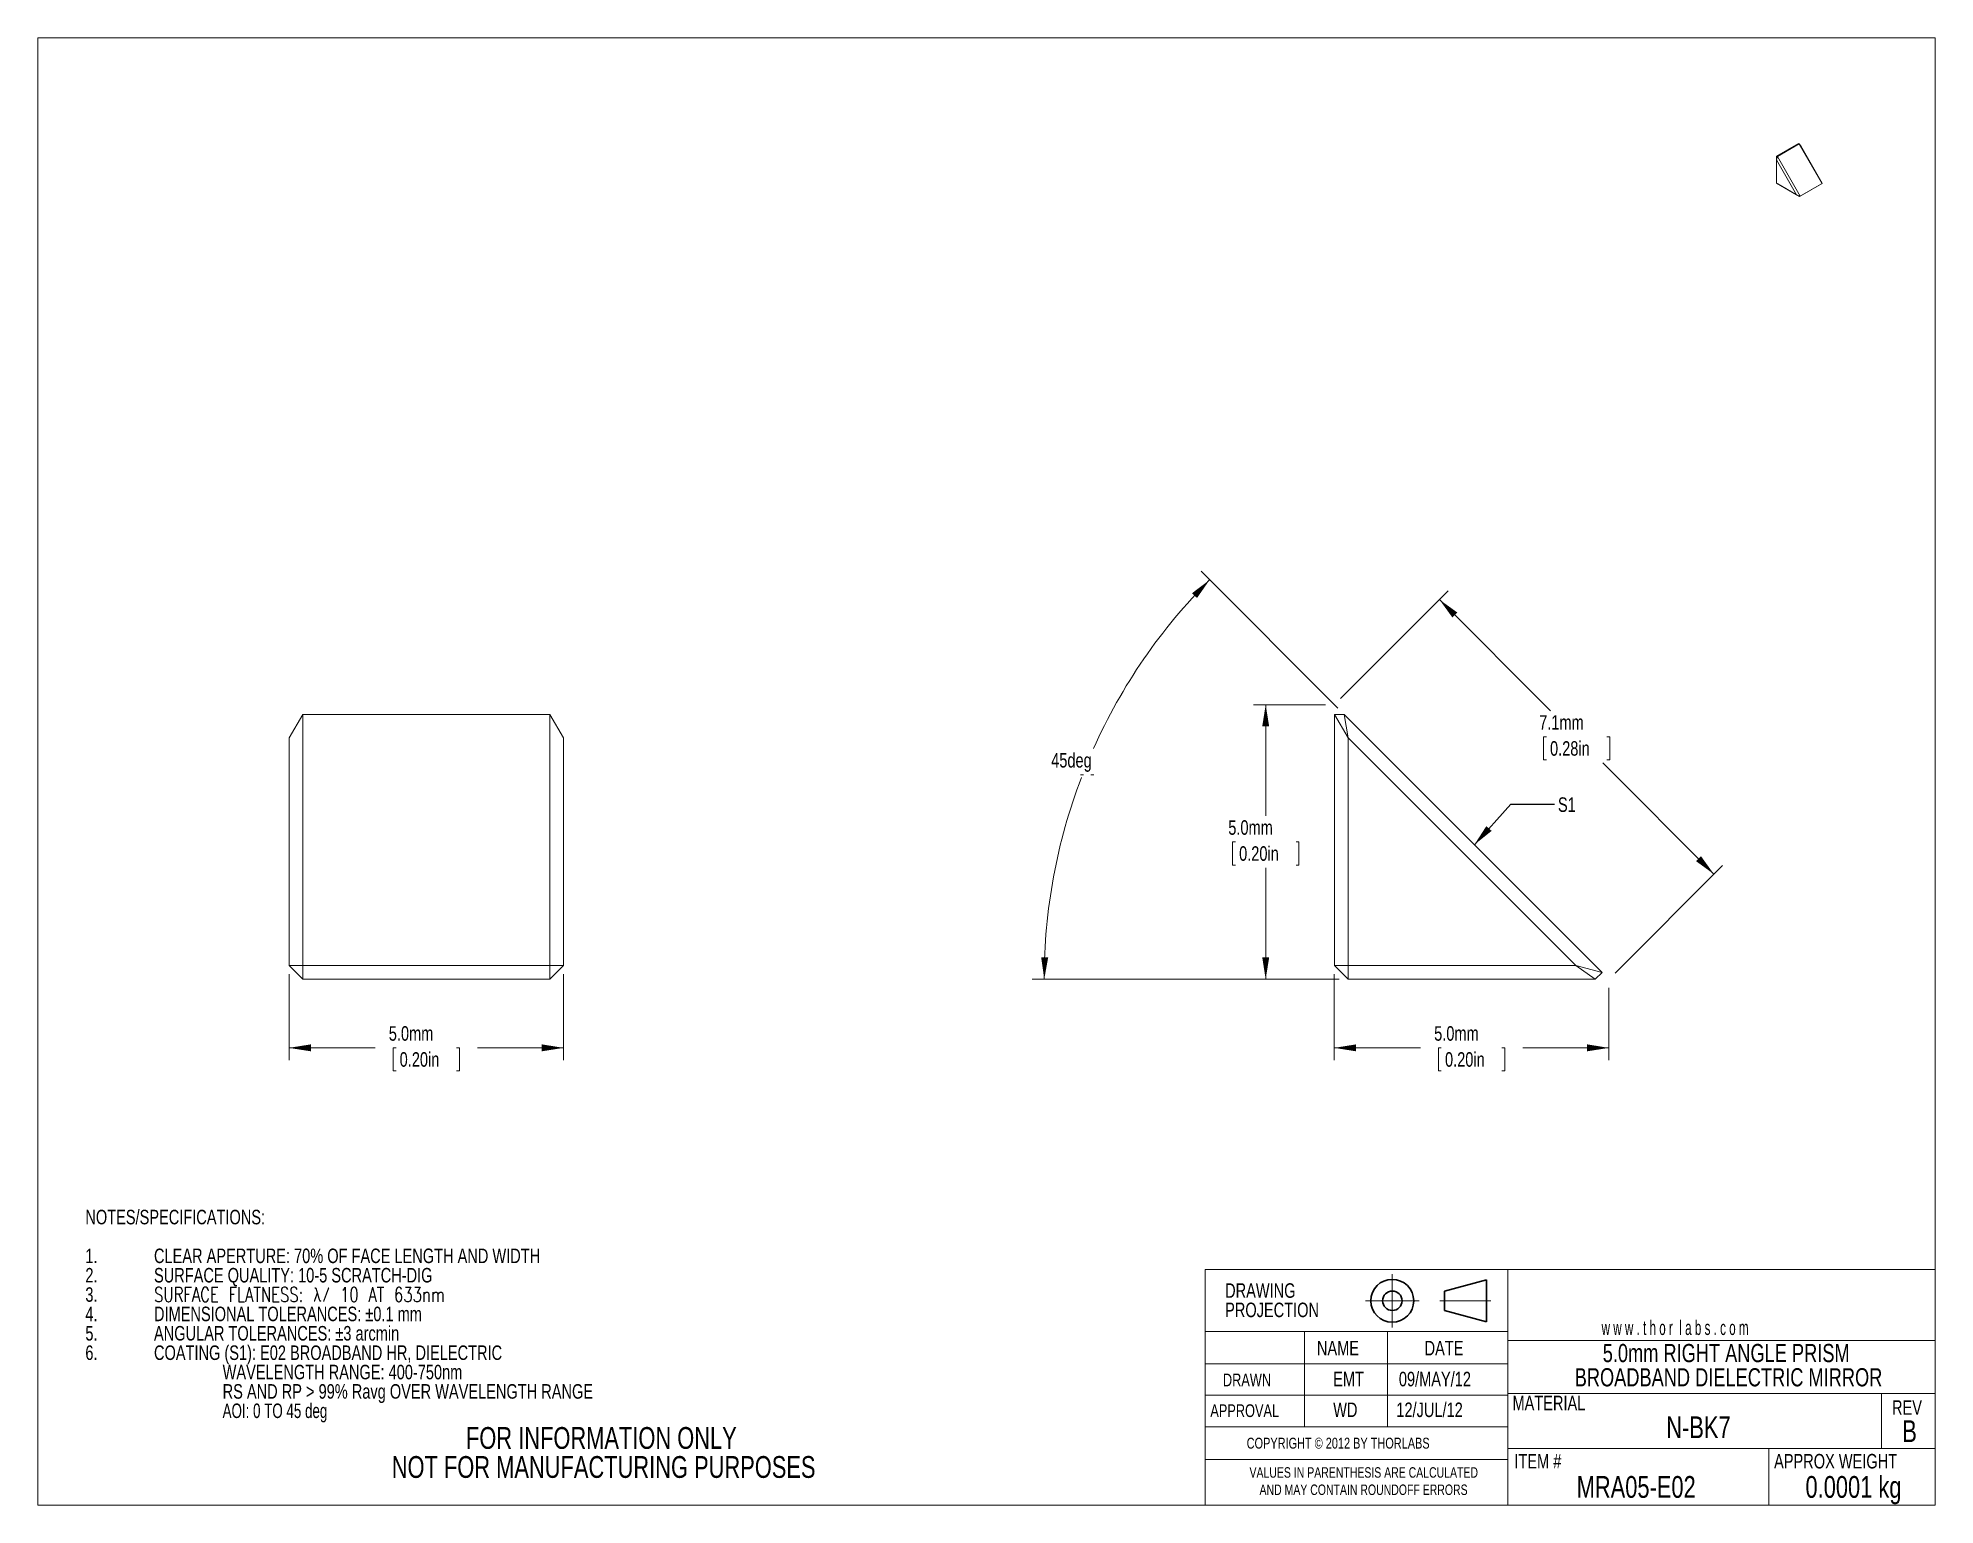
# Model space of a CAD drawing. Header units: millimetres. Extents: x 2 to 278, y 1 to 215.
import ezdxf

# ---------------------------------------------------------------- set-up
doc = ezdxf.new("R2010")
doc.units = ezdxf.units.MM
doc.header["$PDSIZE"] = -1
doc.linetypes.add('CENTERX2', pattern=[20.32, 12.7, -2.54, 2.54, -2.54])
doc.styles.add('SLDTEXTSTYLE0', font='TXT', dxfattribs={"width": 0.75})
doc.styles.add('SLDTEXTSTYLE1', font='TXT', dxfattribs={"width": 0.75, "bigfont": 'bigfont'})
doc.styles.add('SLDTEXTSTYLE2', font='TXT', dxfattribs={"width": 0.6875})
doc.styles.add('SLDTEXTSTYLE3', font='TXT', dxfattribs={"width": 0.6})
doc.dimstyles.new('SLDDIMSTYLE0', dxfattribs={"dimtxt": 2.116667, "dimasz": 3.175, "dimexe": 0, "dimexo": 0.0625, "dimgap": 0.529167, "dimtad": 0, "dimtih": 1, "dimtoh": 1, "dimdec": 1, "dimlfac": 0.125, "dimrnd": 1e-09, "dimzin": 4, "dimdsep": 46, "dimtxsty": 'SLDTEXTSTYLE0', "dimsah": 1, "dimcen": 0.09, "dimadec": 0, "dimazin": 1, "dimtfac": 1, "dimtdec": 1, "dimtofl": 0, "dimtmove": 0, "dimatfit": 3, "dimfxl": 1, "dimfrac": 2, "dimtolj": 1, "dimtzin": 12, "dimarcsym": 0})
doc.dimstyles.new('SLDDIMSTYLE1', dxfattribs={"dimtxt": 2.116667, "dimasz": 3.175, "dimexe": 0, "dimexo": 0.0625, "dimgap": 0.529167, "dimtad": 0, "dimtih": 1, "dimtoh": 1, "dimdec": 1, "dimlfac": 0.125, "dimrnd": 1e-09, "dimzin": 12, "dimdsep": 46, "dimtxsty": 'SLDTEXTSTYLE0', "dimsah": 1, "dimcen": 0.09, "dimadec": 0, "dimazin": 3, "dimtfac": 1, "dimtdec": 1, "dimtofl": 0, "dimtmove": 0, "dimatfit": 3, "dimfxl": 1, "dimfrac": 2, "dimtolj": 1, "dimtzin": 12, "dimarcsym": 0})
doc.dimstyles.new('SLDDIMSTYLE2', dxfattribs={"dimtxt": 2.116667, "dimasz": 3.175, "dimexe": 0, "dimexo": 0.0625, "dimgap": 0.529167, "dimtad": 0, "dimtih": 1, "dimtoh": 1, "dimdec": 4, "dimlfac": 0.125, "dimzin": 12, "dimdsep": 46, "dimtxsty": 'SLDTEXTSTYLE0', "dimsah": 1, "dimcen": 0.09, "dimadec": 0, "dimazin": 3, "dimtfac": 1, "dimtdec": 0, "dimtofl": 0, "dimtmove": 0, "dimatfit": 3, "dimfxl": 1, "dimfrac": 2, "dimtolj": 1, "dimtzin": 12, "dimarcsym": 0})
doc.dimstyles.new('SLDDIMSTYLE3', dxfattribs={"dimtxt": 0, "dimasz": 3.175, "dimexe": 0, "dimexo": 0.0625, "dimgap": 0, "dimtad": 0, "dimtih": 1, "dimtoh": 1, "dimdec": 0, "dimrnd": 1e-09, "dimzin": 0, "dimdsep": 46, "dimtxsty": 'Standard', "dimsah": 1, "dimcen": 0.09, "dimadec": 0, "dimazin": 0, "dimtfac": 3.175, "dimtdec": 0, "dimtofl": 0, "dimtmove": 0, "dimatfit": 3, "dimfxl": 1, "dimfrac": 2, "dimtolj": 1, "dimtzin": 0, "dimarcsym": 0})

# ---------------------------------------------------------------- blocks, each defined once
blk = doc.blocks.new('Third Angle Projection Block')
at = {"color": 7, "linetype": 'CENTERX2', "lineweight": 0}
for p, q in [((101.48, 23.81), (101.48, 14.07)), ((96.6, 18.94), (106.35, 18.94)), ((110.14, 18.94), (119.45, 18.94))]:
    blk.add_line(p, q, dxfattribs=at)
at = {"color": 7, "linetype": 'Continuous', "lineweight": 30}
for p, q in [((118.62, 22.75), (111, 20.71)), ((118.62, 15.13), (118.62, 22.75)), ((111, 20.71), (111, 17.17)), ((111, 17.17), (118.62, 15.13))]:
    blk.add_line(p, q, dxfattribs=at)
for radius in [3.9, 1.77]:
    blk.add_circle((101.48, 18.94), radius, dxfattribs=at)
at = {"color": 7, "linetype": 'Continuous', "lineweight": 0}
blk.add_point((101.48, 18.94), dxfattribs=at)
blk = doc.blocks.new('SW_NOTE_0')
at = {"color": 0, "linetype": 'Continuous', "lineweight": 0, "attachment_point": 1}
for s, insert, char_height, style in [('NOTES/SPECIFICATIONS:', (0, 2.73), 2.1167, 'SLDTEXTSTYLE0'), ('1.', (0, -2.92), 2.117, 'SLDTEXTSTYLE0'), ('CLEAR APERTURE: 70% OF FACE LENGTH AND WIDTH', (10, -2.92), 2.1167, 'SLDTEXTSTYLE0'), ('2.', (0, -5.74), 2.117, 'SLDTEXTSTYLE0'), ('SURFACE QUALITY: 10-5 SCRATCH-DIG', (10, -5.74), 2.1167, 'SLDTEXTSTYLE0'), ('3.', (0, -8.56), 2.117, 'SLDTEXTSTYLE0'), ('SURFACE FLATNESS: \\M+183C9/ 10 AT 633nm', (10, -8.56), 2.1167, 'SLDTEXTSTYLE1'), ('4.', (0, -11.38), 2.117, 'SLDTEXTSTYLE0'), ('DIMENSIONAL TOLERANCES: ±0.1 mm', (10, -11.38), 2.1167, 'SLDTEXTSTYLE0'), ('5.', (0, -14.2), 2.117, 'SLDTEXTSTYLE0'), ('ANGULAR TOLERANCES: ±3 arcmin', (10, -14.2), 2.1167, 'SLDTEXTSTYLE0'), ('6.', (0, -17.03), 2.117, 'SLDTEXTSTYLE0'), ('COATING (S1): E02 BROADBAND HR, DIELECTRIC', (10, -17.03), 2.1167, 'SLDTEXTSTYLE0'), ('WAVELENGTH RANGE: 400-750nm', (20, -19.85), 2.1167, 'SLDTEXTSTYLE0'), ('RS AND RP > 99% Ravg OVER WAVELENGTH RANGE', (20, -22.67), 2.1167, 'SLDTEXTSTYLE0'), ('AOI: 0 TO 45 deg', (20, -25.49), 2.1167, 'SLDTEXTSTYLE2')]:
    blk.add_mtext(s, dxfattribs=dict(at, insert=insert, char_height=char_height, style=style))
blk = doc.blocks.new('SW_NOTE_1')
at = {"color": 0, "linetype": 'Continuous', "lineweight": 0, "char_height": 1.524, "attachment_point": 2, "style": 'SLDTEXTSTYLE0'}
for s, insert in [('VALUES IN PARENTHESIS ARE CALCULATED', (19.91, 1.96)), ('AND MAY CONTAIN ROUNDOFF ERRORS', (19.88, -0.56))]:
    blk.add_mtext(s, dxfattribs=dict(at, insert=insert))
blk = doc.blocks.new('SW_NOTE_2')
at = {"color": 0, "linetype": 'Continuous', "lineweight": 0, "char_height": 2.117, "attachment_point": 1, "style": 'SLDTEXTSTYLE0'}
for s, insert in [('DRAWING', (0, 2.73)), ('PROJECTION', (0, -0.09))]:
    blk.add_mtext(s, dxfattribs=dict(at, insert=insert))
blk = doc.blocks.new('SW_NOTE_3')
at = {"color": 0, "linetype": 'Continuous', "lineweight": 0, "char_height": 3.175, "attachment_point": 2, "style": 'SLDTEXTSTYLE0'}
for s, insert in [('FOR INFORMATION ONLY', (25.05, 4.09)), ('NOT FOR MANUFACTURING PURPOSES', (25.38, -0.14))]:
    blk.add_mtext(s, dxfattribs=dict(at, insert=insert))
blk = doc.blocks.new('SW_NOTE_4')
at = {"color": 0, "linetype": 'Continuous', "lineweight": 0, "char_height": 2.6458, "attachment_point": 2, "style": 'SLDTEXTSTYLE0'}
for s, insert in [('5.0mm RIGHT ANGLE PRISM', (22.7, 3.41)), ('BROADBAND DIELECTRIC MIRROR', (23.04, -0.12))]:
    blk.add_mtext(s, dxfattribs=dict(at, insert=insert))
blk = doc.blocks.new('*D7')
at = {"color": 7, "linetype": 'Continuous', "lineweight": 0}
for p, q in [((189.19, 117.51), (178.69, 117.51)), ((180.46, 117.51), (180.46, 101.31)), ((176.05, 97.51), (175.62, 97.51)), ((175.62, 97.51), (175.62, 94.15)), ((184.88, 97.51), (185.31, 97.51)), ((185.31, 97.51), (185.31, 94.15)), ((175.62, 94.15), (176.05, 94.15)), ((185.31, 94.15), (184.88, 94.15)), ((180.46, 77.51), (180.46, 93.72)), ((191.19, 77.51), (178.69, 77.51))]:
    blk.add_line(p, q, dxfattribs=at)
for points in [[(180.46, 117.51), (179.96, 114.34), (180.97, 114.34)], [(180.46, 77.51), (180.97, 80.69), (179.96, 80.69)]]:
    blk.add_solid(points, dxfattribs=at)
at = {"color": 7, "linetype": 'Continuous', "lineweight": 0, "char_height": 2.117, "attachment_point": 1, "style": 'SLDTEXTSTYLE0'}
for s, insert in [('5.0mm', (175.01, 100.67, 0.8)), ('0.20in', (176.59, 96.88, 0.8))]:
    blk.add_mtext(s, dxfattribs=dict(at, insert=insert))
blk = doc.blocks.new('*D8')
at = {"color": 7, "linetype": 'Continuous', "lineweight": 0}
for p, q in [((191.36, 118.41), (207.03, 134.08)), ((205.77, 132.82), (221.98, 116.61)), ((221.36, 112.82), (220.93, 112.82)), ((220.93, 112.82), (220.93, 109.46)), ((230.19, 112.82), (230.62, 112.82)), ((230.62, 112.82), (230.62, 109.46)), ((220.93, 109.46), (221.36, 109.46)), ((245.77, 92.82), (229.56, 109.03)), ((230.62, 109.46), (230.19, 109.46)), ((231.36, 78.41), (247.03, 94.08))]:
    blk.add_line(p, q, dxfattribs=at)
for points in [[(205.77, 132.82), (207.66, 130.22), (208.38, 130.94)], [(245.77, 92.82), (243.89, 95.43), (243.17, 94.71)]]:
    blk.add_solid(points, dxfattribs=at)
at = {"color": 7, "linetype": 'Continuous', "lineweight": 0, "char_height": 2.117, "attachment_point": 1, "style": 'SLDTEXTSTYLE0'}
for s, insert in [('7.1mm', (220.31, 115.98, 0.8)), ('0.28in', (221.89, 112.19, 0.8))]:
    blk.add_mtext(s, dxfattribs=dict(at, insert=insert))
blk = doc.blocks.new('*D9')
at = {"color": 7, "linetype": 'Continuous', "lineweight": 0}
for p, q in [((190.46, 78.24), (190.46, 65.74)), ((230.46, 76.24), (230.46, 65.74)), ((190.46, 67.51), (203.02, 67.51)), ((206.05, 67.51), (205.62, 67.51)), ((205.62, 67.51), (205.62, 64.15)), ((214.88, 67.51), (215.31, 67.51)), ((215.31, 67.51), (215.31, 64.15)), ((230.46, 67.51), (217.91, 67.51)), ((205.62, 64.15), (206.05, 64.15)), ((215.31, 64.15), (214.88, 64.15))]:
    blk.add_line(p, q, dxfattribs=at)
for points in [[(190.46, 67.51), (193.64, 67.01), (193.64, 68.02)], [(230.46, 67.51), (227.29, 68.02), (227.29, 67.01)]]:
    blk.add_solid(points, dxfattribs=at)
at = {"color": 7, "linetype": 'Continuous', "lineweight": 0, "char_height": 2.117, "attachment_point": 1, "style": 'SLDTEXTSTYLE0'}
for s, insert in [('5.0mm', (205.01, 70.67, 0.8)), ('0.20in', (206.59, 66.88, 0.8))]:
    blk.add_mtext(s, dxfattribs=dict(at, insert=insert))
blk = doc.blocks.new('*D10')
at = {"color": 7, "linetype": 'Continuous', "lineweight": 0}
for p, q in [((190.98, 117), (171.04, 136.94)), ((153.92, 107.31), (153.49, 107.31)), ((153.49, 107.31), (153.92, 107.31)), ((155, 107.31), (155.43, 107.31)), ((155.43, 107.31), (155, 107.31)), ((191.19, 77.51), (146.42, 77.51))]:
    blk.add_line(p, q, dxfattribs=at)
for start, end in [(135, 155.8993), (159.0824, 180)]:
    blk.add_arc((230.46, 77.51), 82.27, start, end, dxfattribs=at)
for points in [[(172.29, 135.69), (169.73, 133.75), (170.46, 133.05)], [(148.2, 77.51), (148.77, 80.68), (147.75, 80.7)]]:
    blk.add_solid(points, dxfattribs=at)
at = {"color": 7, "linetype": 'Continuous', "lineweight": 0, "insert": (149.21, 110.47, 0.8), "char_height": 2.117, "attachment_point": 1, "style": 'SLDTEXTSTYLE0'}
blk.add_mtext('45deg', dxfattribs=at)
blk = doc.blocks.new('*D11')
at = {"color": 7, "linetype": 'Continuous', "lineweight": 0}
for p, q in [((38.16, 78.24), (38.16, 65.74)), ((78.16, 78.24), (78.16, 65.74)), ((38.16, 67.51), (50.71, 67.51)), ((53.75, 67.51), (53.32, 67.51)), ((53.32, 67.51), (53.32, 64.15)), ((62.58, 67.51), (63.01, 67.51)), ((63.01, 67.51), (63.01, 64.15)), ((78.16, 67.51), (65.61, 67.51)), ((53.32, 64.15), (53.75, 64.15)), ((63.01, 64.15), (62.58, 64.15))]:
    blk.add_line(p, q, dxfattribs=at)
for points in [[(38.16, 67.51), (41.34, 67.01), (41.34, 68.02)], [(78.16, 67.51), (74.99, 68.02), (74.99, 67.01)]]:
    blk.add_solid(points, dxfattribs=at)
at = {"color": 7, "linetype": 'Continuous', "lineweight": 0, "char_height": 2.117, "attachment_point": 1, "style": 'SLDTEXTSTYLE0'}
for s, insert in [('5.0mm', (52.7, 70.67, 10.3)), ('0.20in', (54.28, 66.88, 10.3))]:
    blk.add_mtext(s, dxfattribs=dict(at, insert=insert))

msp = doc.modelspace()

# ---------------------------------------------------------------- linework, layer by layer
at = {"color": 7, "linetype": 'Continuous', "lineweight": 0}
for p, q in [((1.57935, 214.64538), (277.98921, 214.64538)), ((1.57935, 214.64538), (1.57935, 0.90316)), ((277.98921, 0.90316), (277.98921, 214.64538)), ((254.89011, 197.43224), (258.07209, 199.26916)), ((258.19709, 199.197), (255.01511, 197.36008)), ((258.07209, 199.26916), (258.19709, 199.197)), ((261.51923, 193.44287), (258.19709, 199.197)), ((258.42564, 198.92068), (258.19709, 199.197)), ((255.01511, 197.36008), (254.89011, 197.43224)), ((254.89011, 197.43224), (254.89011, 196.87966)), ((255.01511, 197.36008), (254.89011, 196.87966)), ((257.82209, 191.80132), (254.89011, 196.87966)), ((254.89011, 196.87966), (254.89011, 193.49391)), ((255.01511, 197.36008), (258.33725, 191.60595)), ((258.42564, 198.92068), (261.35762, 193.84234)), ((254.89011, 193.49391), (257.82209, 191.80132)), ((254.89011, 193.49391), (255.06688, 193.39183)), ((261.35762, 193.84234), (261.51923, 193.44287)), ((258.24886, 191.55491), (255.06688, 193.39183)), ((258.33725, 191.60595), (257.82209, 191.80132)), ((257.82209, 191.80132), (258.24886, 191.55491)), ((261.43084, 193.39183), (258.24886, 191.55491)), ((258.33725, 191.60595), (258.24886, 191.55491)), ((258.33725, 191.60595), (261.51923, 193.44287)), ((261.43084, 193.39183), (261.51923, 193.44287)), ((38.1625, 112.68609), (40.1625, 116.10031)), ((40.1625, 116.10031), (40.1625, 79.51452)), ((76.16249, 116.10031), (40.1625, 116.10031)), ((76.16249, 79.51452), (76.16249, 116.10031)), ((76.16249, 116.10031), (78.16249, 112.68609)), ((190.46383, 116.10031), (192.46383, 112.68609)), ((191.87804, 116.10031), (190.46383, 116.10031)), ((190.46383, 79.51452), (190.46383, 116.10031)), ((191.87804, 116.10031), (192.46383, 112.68609)), ((191.87804, 116.10031), (229.46383, 78.51452)), ((38.1625, 79.51452), (38.1625, 112.68609)), ((78.16249, 112.68609), (78.16249, 79.51452)), ((192.46383, 112.68609), (192.46383, 79.51452)), ((225.6354, 79.51452), (192.46383, 112.68609)), ((40.1625, 77.51452), (38.1625, 79.51452)), ((40.1625, 79.51452), (38.1625, 79.51452)), ((40.1625, 77.51452), (40.1625, 79.51452)), ((40.1625, 79.51452), (76.16249, 79.51452)), ((76.16249, 77.51452), (40.1625, 77.51452)), ((76.16249, 79.51452), (76.16249, 77.51452)), ((78.16249, 79.51452), (76.16249, 77.51452)), ((78.16249, 79.51452), (76.16249, 79.51452)), ((192.46383, 79.51452), (190.46383, 79.51452)), ((190.46383, 79.51452), (192.46383, 77.51452)), ((192.46383, 79.51452), (225.6354, 79.51452)), ((192.46383, 79.51452), (192.46383, 77.51452)), ((228.46383, 77.51452), (192.46383, 77.51452)), ((225.6354, 79.51452), (228.46383, 77.51452)), ((229.46383, 78.51452), (225.6354, 79.51452)), ((229.46383, 78.51452), (228.46383, 77.51452)), ((277.98921, 35.23945), (277.98921, 50.03314)), ((171.63276, 7.56273), (171.63276, 35.23945)), ((171.63276, 35.23945), (215.74276, 35.23945)), ((215.74276, 35.23945), (215.74276, 0.90316)), ((215.74276, 35.23945), (277.98921, 35.23945)), ((171.63276, 12.29589), (171.63276, 26.16614)), ((171.63276, 0.90316), (171.63276, 26.16614)), ((215.74276, 26.16614), (171.63276, 26.16614)), ((186.13381, 26.16614), (186.13381, 12.29589)), ((198.21459, 26.16614), (198.21459, 12.29589)), ((215.74276, 24.89273), (277.98921, 24.89273)), ((215.74276, 21.4874), (171.63276, 21.4874)), ((215.74276, 16.92168), (171.63276, 16.92168)), ((215.74276, 17.16046), (277.98921, 17.16046)), ((270.16836, 17.16046), (270.16836, 9.14092)), ((215.74276, 12.29589), (171.63276, 12.29589)), ((171.63276, 12.29589), (171.63276, 7.56273)), ((215.74276, 9.14092), (277.98921, 9.14092)), ((253.74904, 9.14092), (253.74904, 0.90316)), ((171.63276, 7.56273), (215.74276, 7.56273)), ((277.98921, 0.90316), (1.57935, 0.90316))]:
    msp.add_line(p, q, dxfattribs=at)

# ---------------------------------------------------------------- block references
for name, p in [('SW_NOTE_0', (8.48894, 41.18816)), ('SW_NOTE_2', (174.54837, 30.48353)), ('SW_NOTE_4', (224.85638, 20.96116)), ('SW_NOTE_3', (58.62047, 8.17766)), ('SW_NOTE_1', (174.84301, 4.45586))]:
    msp.add_blockref(name, p, dxfattribs=at)
at = {"color": 7, "linetype": 'Continuous', "xscale": 0.8, "yscale": 0.8, "zscale": 0.8}
msp.add_blockref('Third Angle Projection Block', (117.72622, 15.51623), dxfattribs=at)

# ---------------------------------------------------------------- texts
at = {"color": 7, "linetype": 'Continuous', "lineweight": 0}
for s, insert, char_height, attachment_point, style in [('S1', (223.04299, 104.00766), 2.116667, 1, 'SLDTEXTSTYLE0'), ('w w w . t h o r  l a b s . c o m', (229.40291, 27.79575), 2.1166667, 1, 'SLDTEXTSTYLE3'), ('NAME', (187.92736, 24.82214), 2.116667, 1, 'SLDTEXTSTYLE0'), ('DATE', (203.61451, 24.82214), 2.116667, 1, 'SLDTEXTSTYLE0'), ('DRAWN', (174.23095, 20.05455), 1.852083, 1, 'SLDTEXTSTYLE0'), ('EMT', (190.29587, 20.31771), 2.116667, 1, 'SLDTEXTSTYLE0'), ('09/MAY/12', (199.86624, 20.31771), 2.116667, 1, 'SLDTEXTSTYLE0'), ('MATERIAL', (216.41998, 16.82432), 2.116667, 1, 'SLDTEXTSTYLE0'), ('APPROVAL', (172.39601, 15.57872), 1.852083, 1, 'SLDTEXTSTYLE0'), ('WD', (190.29587, 15.84188), 2.116667, 1, 'SLDTEXTSTYLE0'), ('12/JUL/12', (199.5, 15.84188), 2.116667, 1, 'SLDTEXTSTYLE0'), ('N-BK7', (243.51591, 13.82477), 3.175, 2, 'SLDTEXTSTYLE0'), ('REV', (271.71607, 16.16717), 2.116667, 1, 'SLDTEXTSTYLE0'), ('B', (274.27554, 13.25594), 3.175, 2, 'SLDTEXTSTYLE0'), ('COPYRIGHT © 2012 BY THORLABS', (177.69258, 10.71421), 1.5875, 1, 'SLDTEXTSTYLE0'), ('ITEM #', (216.7004, 8.34948), 2.116667, 1, 'SLDTEXTSTYLE0'), ('APPROX WEIGHT', (254.5318, 8.34948), 2.1166667, 1, 'SLDTEXTSTYLE0'), ('MRA05-E02', (234.44517, 5.13066), 3.175, 2, 'SLDTEXTSTYLE0'), ('0.0001 kg', (266.10391, 5.13066), 3.175, 2, 'SLDTEXTSTYLE0')]:
    msp.add_mtext(s, dxfattribs=dict(at, insert=insert, char_height=char_height, attachment_point=attachment_point, style=style))

# ---------------------------------------------------------------- dimensions: what is measured, and where the dimension line sits
dim = msp.add_angular_dim_2l(base=(162.70685, 124.17031), line1=((228.46383, 77.51452), (192.46383, 77.51452)), line2=((191.87804, 116.10031), (229.46383, 78.51452)), dimstyle='SLDDIMSTYLE2', dxfattribs=at)
dim.commit()
dim.dimension.update_dxf_attribs({"geometry": '*D10', "text_midpoint": (154.45952, 108.99654), "dimtype": 162})
for base, p2, angle, dimstyle, picture, middle in [((245.77135, 92.82204), (230.46383, 77.51452), 315, 'SLDDIMSTYLE1', '*D8', (225.77135, 112.82204)), ((180.46383, 77.51452), (192.46383, 77.51452), 90, 'SLDDIMSTYLE0', '*D7', (180.46383, 97.51452))]:
    dim = msp.add_linear_dim(base=base, p1=(190.46383, 117.51452), p2=p2, angle=angle, dimstyle=dimstyle, dxfattribs=at)
    dim.commit()
    dim.dimension.update_dxf_attribs({"geometry": picture, "text_midpoint": middle, "dimtype": 160})
for base, p1, p2, picture, middle in [((78.16249, 67.51452), (38.16249, 79.51452), (78.16249, 79.51452), '*D11', (58.16249, 67.51452)), ((190.46383, 67.51452), (230.46383, 77.51452), (190.46383, 79.51452), '*D9', (210.46383, 67.51452))]:
    dim = msp.add_linear_dim(base=base, p1=p1, p2=p2, dimstyle='SLDDIMSTYLE0', dxfattribs=at)
    dim.commit()
    dim.dimension.update_dxf_attribs({"geometry": picture, "text_midpoint": middle, "dimtype": 160})

# ---------------------------------------------------------------- leaders
msp.add_leader([(210.86732, 97.11103), (216.19083, 103.00269), (222.54083, 103.00269)], dimstyle='SLDDIMSTYLE3', dxfattribs=at)

doc.saveas('drawing.dxf')
